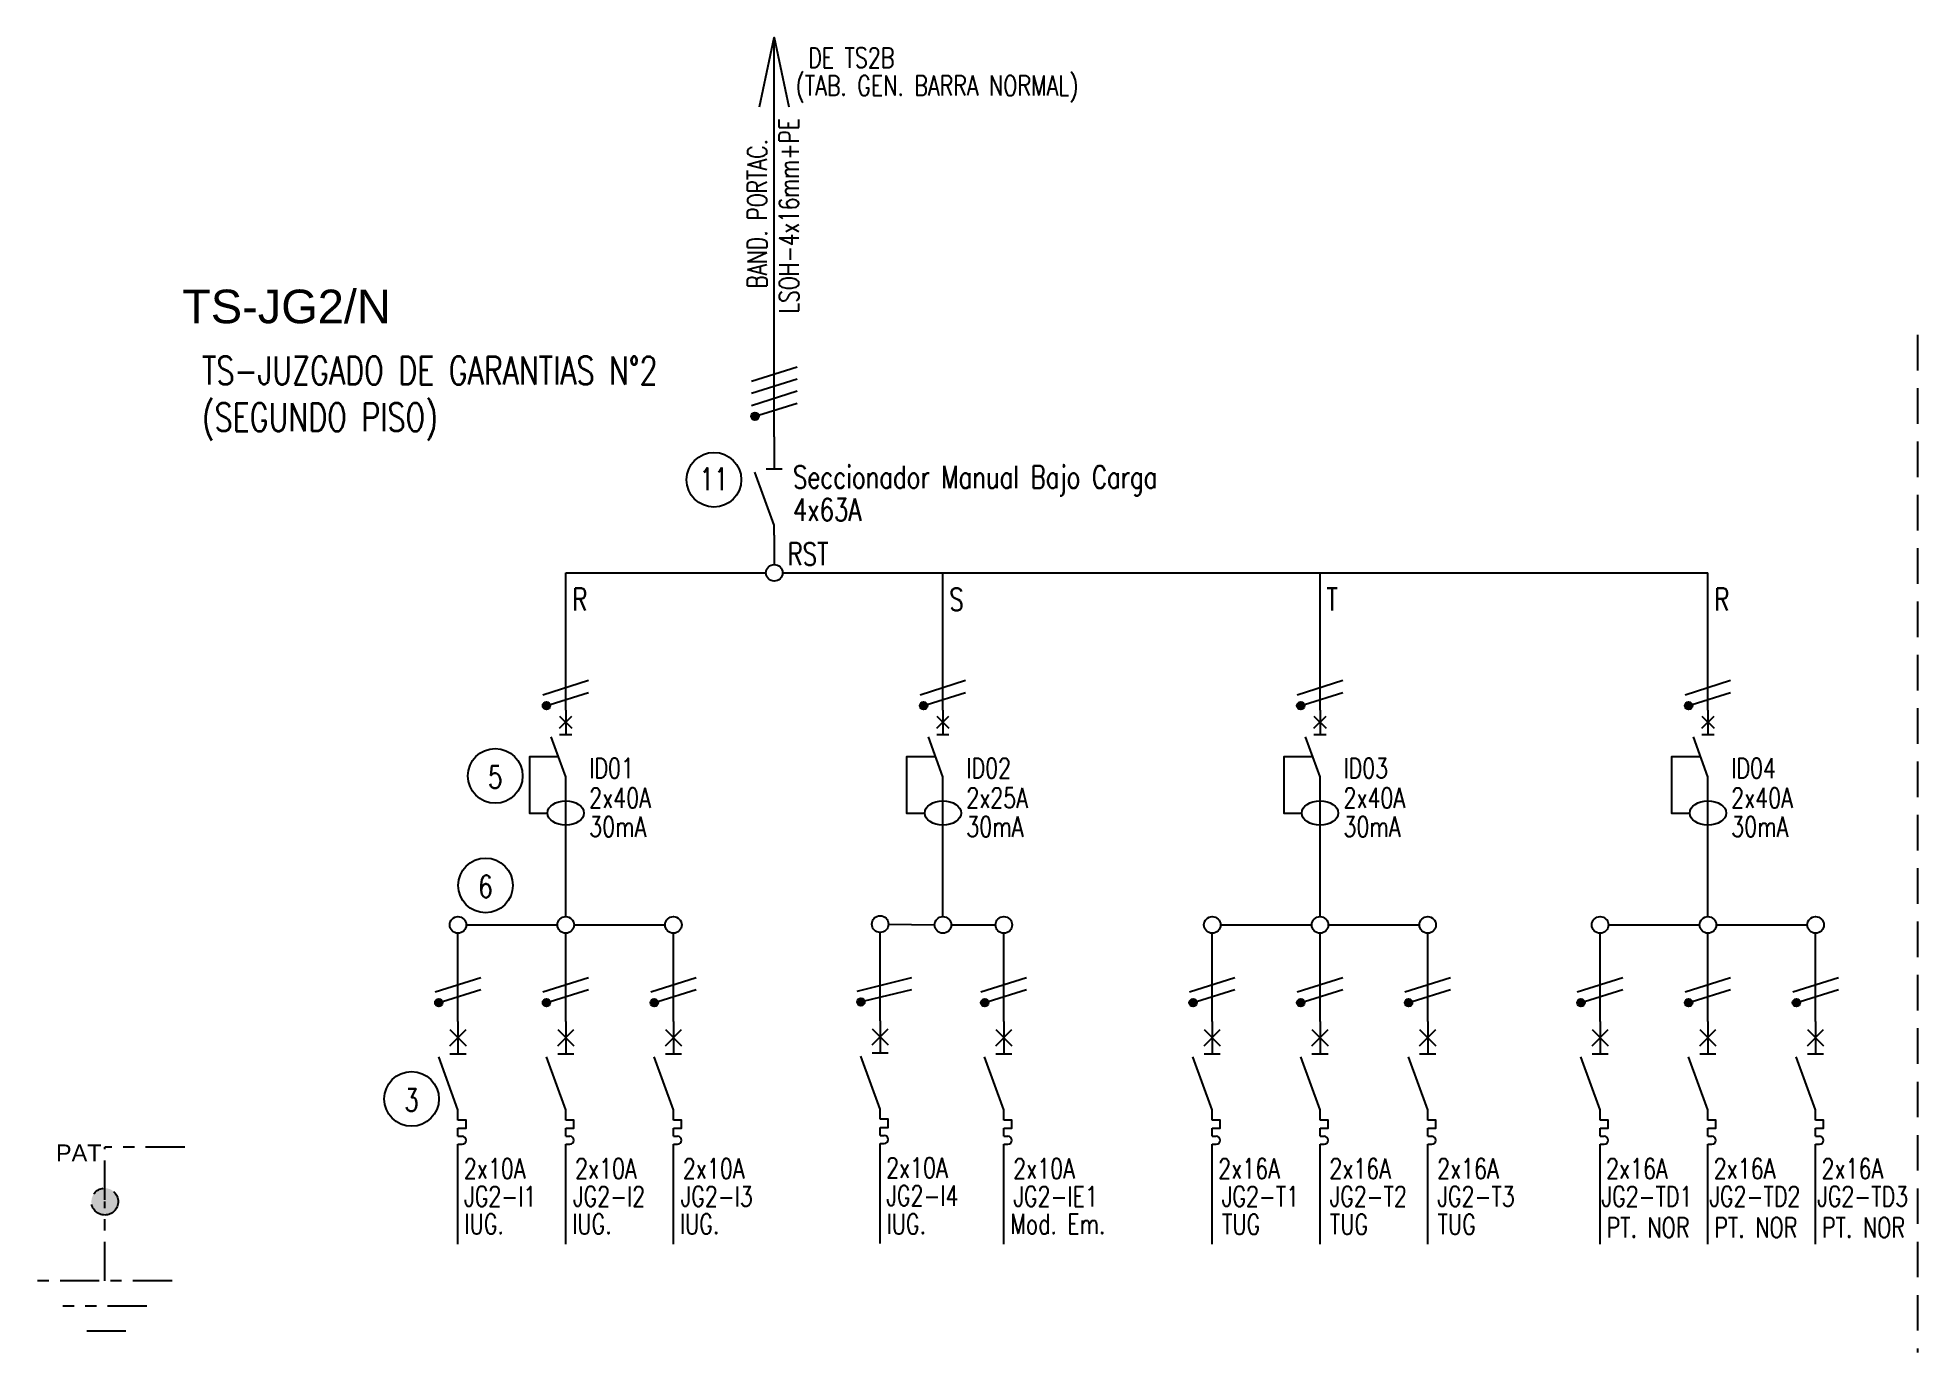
# Model space of a CAD drawing. Extents: x 3691.3 to 3708.1, y 1513 to 1524.7.
import ezdxf
from ezdxf.enums import TextEntityAlignment as Align

# ---------------------------------------------------------------- set-up
doc = ezdxf.new("R2010")
doc.units = 0
doc.linetypes.add('OCJ-ESQ UNI-CORREGIDOS IDO.br$0$DASHED', pattern=[19.05, 12.7, -6.35])
doc.linetypes.add('OCJ-ESQ UNI-CORREGIDOS IDO.br$0$EJE_5', pattern=[7.1, 5, -1, 0.1, -1])
for name, color, linetype in [('OCJ-ESQ UNI-CORREGIDOS IDO.br$0$00-IE-CABLES', 10, 'Continuous'), ('OCJ-ESQ UNI-CORREGIDOS IDO.br$0$01-ELE-APARATOS', 170, 'Continuous'), ('OCJ-ESQ UNI-CORREGIDOS IDO.br$0$ELECTRIC', 4, 'Continuous'), ('OCJ-ESQ UNI-CORREGIDOS IDO.br$0$PAT', 80, 'Continuous'), ('OCJ-ESQ UNI-CORREGIDOS IDO.br$0$TEXTO', 7, 'Continuous')]:
    doc.layers.add(name, color=color, linetype=linetype)
doc.styles.add('OCJ-ESQ UNI-CORREGIDOS IDO.br$0$ARIAL', font='Arial.ttf', dxfattribs={"height": 0.2})
doc.styles.add('OCJ-ESQ UNI-CORREGIDOS IDO.br$0$Electricidad', font='ROMANS.SHX', dxfattribs={"width": 0.75, "height": 0.175})

# ---------------------------------------------------------------- blocks, each defined once
blk = doc.blocks.new('OCJ-ESQ UNI-CORREGIDOS IDO.br$0$Unif-Interruptor-Dif')
for points in [[(-0.068, 0.11), (0.068, -0.025)], [(-0.068, -0.025), (0.068, 0.11)], [(0, 0.177), (0, -0.093)], [(0, -0.565), (-0.162, -0.121)], [(-0.068, -0.093), (0.068, -0.093)], [(-0.081, -0.343), (-0.405, -0.343), (-0.405, -0.97), (-0.202, -0.97)], [(0, -1.308), (0, -0.565)]]:
    blk.add_lwpolyline(points)
blk.add_ellipse((0, -0.97), major_axis=(0.203, 0), ratio=0.670814)
blk = doc.blocks.new('OCJ-ESQ UNI-CORREGIDOS IDO.br$0$Unif-Interruptor-Term')
for p, q in [((0, -1.013), (0.045, -1.013)), ((0, -1.103), (0.045, -1.103))]:
    blk.add_line(p, q)
for points in [[(0, 0.267), (0, -0.093)], [(-0.09, 0.177), (0.09, -0.003)], [(-0.09, -0.003), (0.09, 0.177)], [(0, -0.72), (-0.215, -0.128)], [(-0.09, -0.093), (0.09, -0.093)], [(0, -0.833), (0, -0.72)], [(0, -0.923), (0.09, -0.923), (0.09, -0.833), (0, -0.833)], [(0, -1.013), (0, -0.923)], [(0, -1.215), (0, -1.103)]]:
    blk.add_lwpolyline(points)
blk.add_arc((0.045, -1.058), 0.045, 270, 90)
blk = doc.blocks.new('OCJ-ESQ UNI-CORREGIDOS IDO.br$0$A$C7AFF483F')
for points in [[(0, 0.88), (0, 0.592)], [(0, 0.09), (-0.172, 0.564)], [(-0.072, 0.592), (0.072, 0.592)], [(0, 0), (0, 0.09)]]:
    blk.add_lwpolyline(points)

msp = doc.modelspace()

# ---------------------------------------------------------------- hatches: boundary and pattern name
at = {"layer": 'OCJ-ESQ UNI-CORREGIDOS IDO.br$0$00-IE-CABLES'}
for points in [[(3697.725, 1521.334, 1), (3697.78, 1521.373, 1)], [(3695.864, 1518.75, 1), (3695.919, 1518.79, 1)], [(3699.23, 1518.75, 1), (3699.285, 1518.79, 1)], [(3702.596, 1518.75, 1), (3702.651, 1518.79, 1)], [(3706.058, 1518.75, 1), (3706.113, 1518.79, 1)], [(3694.902, 1516.098, 1), (3694.957, 1516.138, 1)], [(3695.864, 1516.098, 1), (3695.919, 1516.138, 1)], [(3696.826, 1516.098, 1), (3696.88, 1516.138, 1)], [(3698.67, 1516.105, 1), (3698.725, 1516.145, 1)], [(3699.774, 1516.098, 1), (3699.829, 1516.138, 1)], [(3701.634, 1516.098, 1), (3701.689, 1516.138, 1)], [(3702.596, 1516.098, 1), (3702.651, 1516.138, 1)], [(3703.558, 1516.098, 1), (3703.612, 1516.138, 1)], [(3705.096, 1516.098, 1), (3705.151, 1516.138, 1)], [(3706.058, 1516.098, 1), (3706.113, 1516.138, 1)], [(3707.02, 1516.098, 1), (3707.074, 1516.138, 1)]]:
    msp.add_hatch(color=256, dxfattribs=at).paths.add_polyline_path(points)
at = {"layer": 'OCJ-ESQ UNI-CORREGIDOS IDO.br$0$PAT', "linetype": 'OCJ-ESQ UNI-CORREGIDOS IDO.br$0$EJE_5', "ltscale": 0.07}
h = msp.add_hatch(color=256, dxfattribs=at)
h.paths.add_polyline_path([(3691.829, 1514.343), (3692.069, 1514.343, 1)])
h.paths.add_polyline_path([(3692.069, 1514.343), (3691.949, 1514.343), (3691.949, 1514.223, 0.414214)])
h.paths.add_polyline_path([(3691.949, 1514.343), (3691.829, 1514.343, 0.414214), (3691.949, 1514.223)])

# ---------------------------------------------------------------- linework, layer by layer
at = {"layer": 'OCJ-ESQ UNI-CORREGIDOS IDO.br$0$00-IE-CABLES'}
for p, q in [((3697.924, 1521.171), (3697.924, 1524.734)), ((3697.924, 1520.291), (3697.924, 1520.03)), ((3696.063, 1518.73), (3696.063, 1519.956)), ((3696.063, 1519.956), (3697.849, 1519.956)), ((3697.997, 1519.956), (3706.257, 1519.956)), ((3699.429, 1518.73), (3699.429, 1519.956)), ((3702.795, 1518.73), (3702.795, 1519.956)), ((3706.257, 1518.73), (3706.257, 1519.956)), ((3696.063, 1516.887), (3696.063, 1517.689)), ((3699.429, 1516.887), (3699.429, 1517.689)), ((3702.795, 1516.887), (3702.795, 1517.689)), ((3706.257, 1516.887), (3706.257, 1517.689)), ((3695.101, 1515.951), (3695.101, 1516.739)), ((3695.175, 1516.813), (3695.989, 1516.813)), ((3696.063, 1515.951), (3696.063, 1516.739)), ((3696.137, 1516.813), (3696.95, 1516.813)), ((3697.024, 1515.951), (3697.024, 1516.739)), ((3698.869, 1515.958), (3698.869, 1516.746)), ((3698.943, 1516.82), (3699.355, 1516.813)), ((3699.503, 1516.813), (3699.899, 1516.813)), ((3699.973, 1515.951), (3699.973, 1516.739)), ((3701.833, 1515.951), (3701.833, 1516.739)), ((3701.907, 1516.813), (3702.721, 1516.813)), ((3702.795, 1515.951), (3702.795, 1516.739)), ((3702.869, 1516.813), (3703.682, 1516.813)), ((3703.756, 1515.951), (3703.756, 1516.739)), ((3705.295, 1515.951), (3705.295, 1516.739)), ((3705.369, 1516.813), (3706.182, 1516.813)), ((3706.257, 1515.951), (3706.257, 1516.739)), ((3706.331, 1516.813), (3707.144, 1516.813)), ((3707.218, 1515.951), (3707.218, 1516.739)), ((3695.101, 1513.963), (3695.101, 1514.765)), ((3696.063, 1513.963), (3696.063, 1514.765)), ((3697.024, 1513.963), (3697.024, 1514.765)), ((3698.869, 1513.97), (3698.869, 1514.772)), ((3699.973, 1513.963), (3699.973, 1514.765)), ((3701.833, 1513.963), (3701.833, 1514.765)), ((3702.795, 1513.963), (3702.795, 1514.765)), ((3703.756, 1513.963), (3703.756, 1514.765)), ((3705.295, 1513.963), (3705.295, 1514.765)), ((3706.257, 1513.963), (3706.257, 1514.765)), ((3707.218, 1513.963), (3707.218, 1514.765))]:
    msp.add_line(p, q, dxfattribs=at)
for points in [[(3697.793, 1524.116), (3697.924, 1524.734), (3698.054, 1524.116)], [(3697.72, 1521.667), (3698.127, 1521.796)], [(3697.72, 1521.559), (3698.127, 1521.688)], [(3697.72, 1521.451), (3698.127, 1521.58)], [(3697.784, 1521.364), (3698.127, 1521.472)], [(3695.859, 1518.868), (3696.266, 1518.997)], [(3699.225, 1518.868), (3699.632, 1518.997)], [(3702.591, 1518.868), (3702.998, 1518.997)], [(3706.053, 1518.868), (3706.46, 1518.997)], [(3695.923, 1518.78), (3696.266, 1518.889)], [(3699.289, 1518.78), (3699.632, 1518.889)], [(3702.655, 1518.78), (3702.998, 1518.889)], [(3706.117, 1518.78), (3706.46, 1518.889)], [(3694.897, 1516.216), (3695.304, 1516.344)], [(3694.962, 1516.128), (3695.304, 1516.236)], [(3695.859, 1516.216), (3696.266, 1516.344)], [(3695.923, 1516.128), (3696.266, 1516.236)], [(3696.821, 1516.216), (3697.228, 1516.344)], [(3696.885, 1516.128), (3697.228, 1516.236)], [(3698.665, 1516.223), (3699.151, 1516.344)], [(3698.73, 1516.135), (3699.151, 1516.236)], [(3699.769, 1516.216), (3700.176, 1516.344)], [(3699.834, 1516.128), (3700.176, 1516.236)], [(3701.629, 1516.216), (3702.036, 1516.344)], [(3701.694, 1516.128), (3702.036, 1516.236)], [(3702.591, 1516.216), (3702.998, 1516.344)], [(3702.655, 1516.128), (3702.998, 1516.236)], [(3703.553, 1516.216), (3703.96, 1516.344)], [(3703.617, 1516.128), (3703.96, 1516.236)], [(3705.091, 1516.216), (3705.498, 1516.344)], [(3705.156, 1516.128), (3705.498, 1516.236)], [(3706.053, 1516.216), (3706.46, 1516.344)], [(3706.117, 1516.128), (3706.46, 1516.236)], [(3707.015, 1516.216), (3707.422, 1516.344)], [(3707.079, 1516.128), (3707.422, 1516.236)]]:
    msp.add_lwpolyline(points, dxfattribs=at)
for centre, radius in [((3697.752, 1521.354), 0.0338), ((3697.924, 1519.956), 0.0741), ((3695.891, 1518.77), 0.0338), ((3699.257, 1518.77), 0.0338), ((3702.623, 1518.77), 0.0338), ((3706.085, 1518.77), 0.0338), ((3695.101, 1516.813), 0.0741), ((3696.063, 1516.813), 0.0741), ((3697.024, 1516.813), 0.0741), ((3698.869, 1516.82), 0.0741), ((3699.429, 1516.813), 0.0741), ((3699.973, 1516.813), 0.0741), ((3701.833, 1516.813), 0.0741), ((3702.795, 1516.813), 0.0741), ((3703.756, 1516.813), 0.0741), ((3705.295, 1516.813), 0.0741), ((3706.257, 1516.813), 0.0741), ((3707.218, 1516.813), 0.0741), ((3694.93, 1516.118), 0.0338), ((3695.891, 1516.118), 0.0338), ((3696.853, 1516.118), 0.0338), ((3698.697, 1516.125), 0.0338), ((3699.802, 1516.118), 0.0338), ((3701.662, 1516.118), 0.0338), ((3702.623, 1516.118), 0.0338), ((3703.585, 1516.118), 0.0338), ((3705.124, 1516.118), 0.0338), ((3706.085, 1516.118), 0.0338), ((3707.047, 1516.118), 0.0338)]:
    msp.add_circle(centre, radius, dxfattribs=at)
at = {"layer": 'OCJ-ESQ UNI-CORREGIDOS IDO.br$0$ELECTRIC', "linetype": 'OCJ-ESQ UNI-CORREGIDOS IDO.br$0$DASHED', "ltscale": 0.025}
msp.add_lwpolyline([(3708.127, 1522.081), (3708.127, 1512.997)], dxfattribs=at)
at = {"layer": 'OCJ-ESQ UNI-CORREGIDOS IDO.br$0$PAT', "linetype": 'OCJ-ESQ UNI-CORREGIDOS IDO.br$0$EJE_5', "ltscale": 0.07}
for p, q in [((3692.663, 1514.83), (3691.949, 1514.83)), ((3691.949, 1514.36), (3691.949, 1514.83)), ((3691.949, 1513.635), (3691.949, 1514.343)), ((3692.549, 1513.635), (3691.349, 1513.635)), ((3692.324, 1513.41), (3691.574, 1513.41)), ((3692.137, 1513.185), (3691.762, 1513.185))]:
    msp.add_line(p, q, dxfattribs=at)
msp.add_circle((3691.949, 1514.343), 0.12, dxfattribs=at)
msp.add_circle((3691.949, 1514.343), 0.12, dxfattribs=at)
at = {"layer": 'OCJ-ESQ UNI-CORREGIDOS IDO.br$0$TEXTO'}
for centre in [(3697.386, 1520.787), (3695.434, 1518.143), (3695.347, 1517.166), (3694.687, 1515.259)]:
    msp.add_circle(centre, 0.244, dxfattribs=at)

# ---------------------------------------------------------------- block references
at = {"layer": 'OCJ-ESQ UNI-CORREGIDOS IDO.br$0$01-ELE-APARATOS'}
msp.add_blockref('OCJ-ESQ UNI-CORREGIDOS IDO.br$0$A$C7AFF483F', (3697.924, 1520.291), dxfattribs=at)
at = {"layer": 'OCJ-ESQ UNI-CORREGIDOS IDO.br$0$01-ELE-APARATOS', "xscale": 0.7999999999999546, "yscale": 0.7999999999999546, "zscale": 0.7999999999999546}
for name, p in [('OCJ-ESQ UNI-CORREGIDOS IDO.br$0$Unif-Interruptor-Dif', (3696.063, 1518.588)), ('OCJ-ESQ UNI-CORREGIDOS IDO.br$0$Unif-Interruptor-Dif', (3699.429, 1518.588)), ('OCJ-ESQ UNI-CORREGIDOS IDO.br$0$Unif-Interruptor-Dif', (3702.795, 1518.588)), ('OCJ-ESQ UNI-CORREGIDOS IDO.br$0$Unif-Interruptor-Dif', (3706.257, 1518.588)), ('OCJ-ESQ UNI-CORREGIDOS IDO.br$0$Unif-Interruptor-Term', (3695.101, 1515.737)), ('OCJ-ESQ UNI-CORREGIDOS IDO.br$0$Unif-Interruptor-Term', (3696.063, 1515.737)), ('OCJ-ESQ UNI-CORREGIDOS IDO.br$0$Unif-Interruptor-Term', (3697.024, 1515.737)), ('OCJ-ESQ UNI-CORREGIDOS IDO.br$0$Unif-Interruptor-Term', (3698.869, 1515.744)), ('OCJ-ESQ UNI-CORREGIDOS IDO.br$0$Unif-Interruptor-Term', (3699.973, 1515.737)), ('OCJ-ESQ UNI-CORREGIDOS IDO.br$0$Unif-Interruptor-Term', (3701.833, 1515.737)), ('OCJ-ESQ UNI-CORREGIDOS IDO.br$0$Unif-Interruptor-Term', (3702.795, 1515.737)), ('OCJ-ESQ UNI-CORREGIDOS IDO.br$0$Unif-Interruptor-Term', (3703.756, 1515.737)), ('OCJ-ESQ UNI-CORREGIDOS IDO.br$0$Unif-Interruptor-Term', (3705.295, 1515.737)), ('OCJ-ESQ UNI-CORREGIDOS IDO.br$0$Unif-Interruptor-Term', (3706.257, 1515.737)), ('OCJ-ESQ UNI-CORREGIDOS IDO.br$0$Unif-Interruptor-Term', (3707.218, 1515.737))]:
    msp.add_blockref(name, p, dxfattribs=at)

# ---------------------------------------------------------------- texts
at = {"layer": 'OCJ-ESQ UNI-CORREGIDOS IDO.br$0$TEXTO', "style": 'OCJ-ESQ UNI-CORREGIDOS IDO.br$0$Electricidad', "width": 0.75}
for s, height, p in [('DE TS2B', 0.18, (3698.226, 1524.464)), ('(TAB. GEN. BARRA NORMAL)', 0.18, (3698.115, 1524.216)), ('TS-JUZGADO DE GARANTIAS N°2', 0.25, (3692.816, 1521.637)), ('(SEGUNDO PISO)', 0.25, (3692.816, 1521.221)), ('Seccionador Manual Bajo Carga', 0.2, (3698.091, 1520.711)), ('11', 0.2, (3697.258, 1520.693)), ('4x63A', 0.2, (3698.091, 1520.42)), ('RST', 0.2, (3698.042, 1520.024)), ('R', 0.2, (3696.12, 1519.619)), ('S', 0.2, (3699.486, 1519.619)), ('T', 0.2, (3702.852, 1519.619)), ('R', 0.2, (3706.314, 1519.619)), ('5', 0.2, (3695.37, 1518.033)), ('ID01', 0.18, (3696.272, 1518.122)), ('ID02', 0.18, (3699.638, 1518.122)), ('ID03', 0.18, (3703.004, 1518.122)), ('ID04', 0.18, (3706.465, 1518.122)), ('2x40A', 0.18, (3696.272, 1517.857)), ('2x25A', 0.18, (3699.638, 1517.857)), ('2x40A', 0.18, (3703.004, 1517.857)), ('2x40A', 0.18, (3706.465, 1517.857)), ('30mA', 0.18, (3696.272, 1517.6)), ('30mA', 0.18, (3699.638, 1517.6)), ('30mA', 0.18, (3703.004, 1517.6)), ('30mA', 0.18, (3706.465, 1517.6)), ('6', 0.2, (3695.283, 1517.056)), ('3', 0.2, (3694.623, 1515.149)), ('2x10A', 0.18, (3695.154, 1514.548)), ('2x10A', 0.18, (3696.146, 1514.548)), ('2x10A', 0.18, (3697.108, 1514.548)), ('2x10A', 0.18, (3698.922, 1514.555)), ('2x10A', 0.18, (3700.056, 1514.548)), ('2x16A', 0.18, (3701.886, 1514.548)), ('2x16A', 0.18, (3702.878, 1514.548)), ('2x16A', 0.18, (3703.84, 1514.548)), ('2x16A', 0.18, (3705.348, 1514.548)), ('2x16A', 0.18, (3706.309, 1514.548)), ('2x16A', 0.18, (3707.271, 1514.548)), ('JG2-I1', 0.18, (3695.158, 1514.299)), ('JG2-I2', 0.18, (3696.129, 1514.299)), ('JG2-I3', 0.18, (3697.09, 1514.299)), ('JG2-I4', 0.18, (3698.926, 1514.306)), ('JG2-IE1', 0.18, (3700.06, 1514.299)), ('JG2-T1', 0.18, (3701.92, 1514.299)), ('JG2-T2', 0.18, (3702.882, 1514.299)), ('JG2-T3', 0.18, (3703.844, 1514.299)), ('JG2-TD1', 0.18, (3705.309, 1514.299)), ('JG2-TD2', 0.18, (3706.272, 1514.299)), ('JG2-TD3', 0.18, (3707.234, 1514.299)), ('IUG.', 0.18, (3695.158, 1514.054)), ('IUG.', 0.18, (3696.12, 1514.054)), ('IUG.', 0.18, (3697.081, 1514.054)), ('IUG.', 0.18, (3698.926, 1514.054)), ('Mod. Em.', 0.18, (3700.03, 1514.054)), ('TUG', 0.18, (3701.92, 1514.051)), ('TUG', 0.18, (3702.882, 1514.051)), ('TUG', 0.18, (3703.844, 1514.051)), ('PT. NOR', 0.18, (3705.352, 1514.022)), ('PT. NOR', 0.18, (3706.314, 1514.022)), ('PT. NOR', 0.18, (3707.275, 1514.022))]:
    msp.add_text(s, height=height, dxfattribs=at).set_placement(p)
for s, p in [('LSOH-4x16mm+PE', (3698.143, 1523.143)), ('BAND. PORTAC.', (3697.859, 1523.161))]:
    msp.add_text(s, height=0.175, rotation=90, dxfattribs=at).set_placement(p, align=Align.CENTER)
at = {"layer": 'OCJ-ESQ UNI-CORREGIDOS IDO.br$0$TEXTO', "style": 'OCJ-ESQ UNI-CORREGIDOS IDO.br$0$ARIAL'}
for s, height, p in [('TS-JG2/N', 0.3, (3692.639, 1522.184)), ('PAT', 0.15, (3691.513, 1514.703))]:
    msp.add_text(s, height=height, dxfattribs=at).set_placement(p)

doc.saveas('drawing.dxf')
